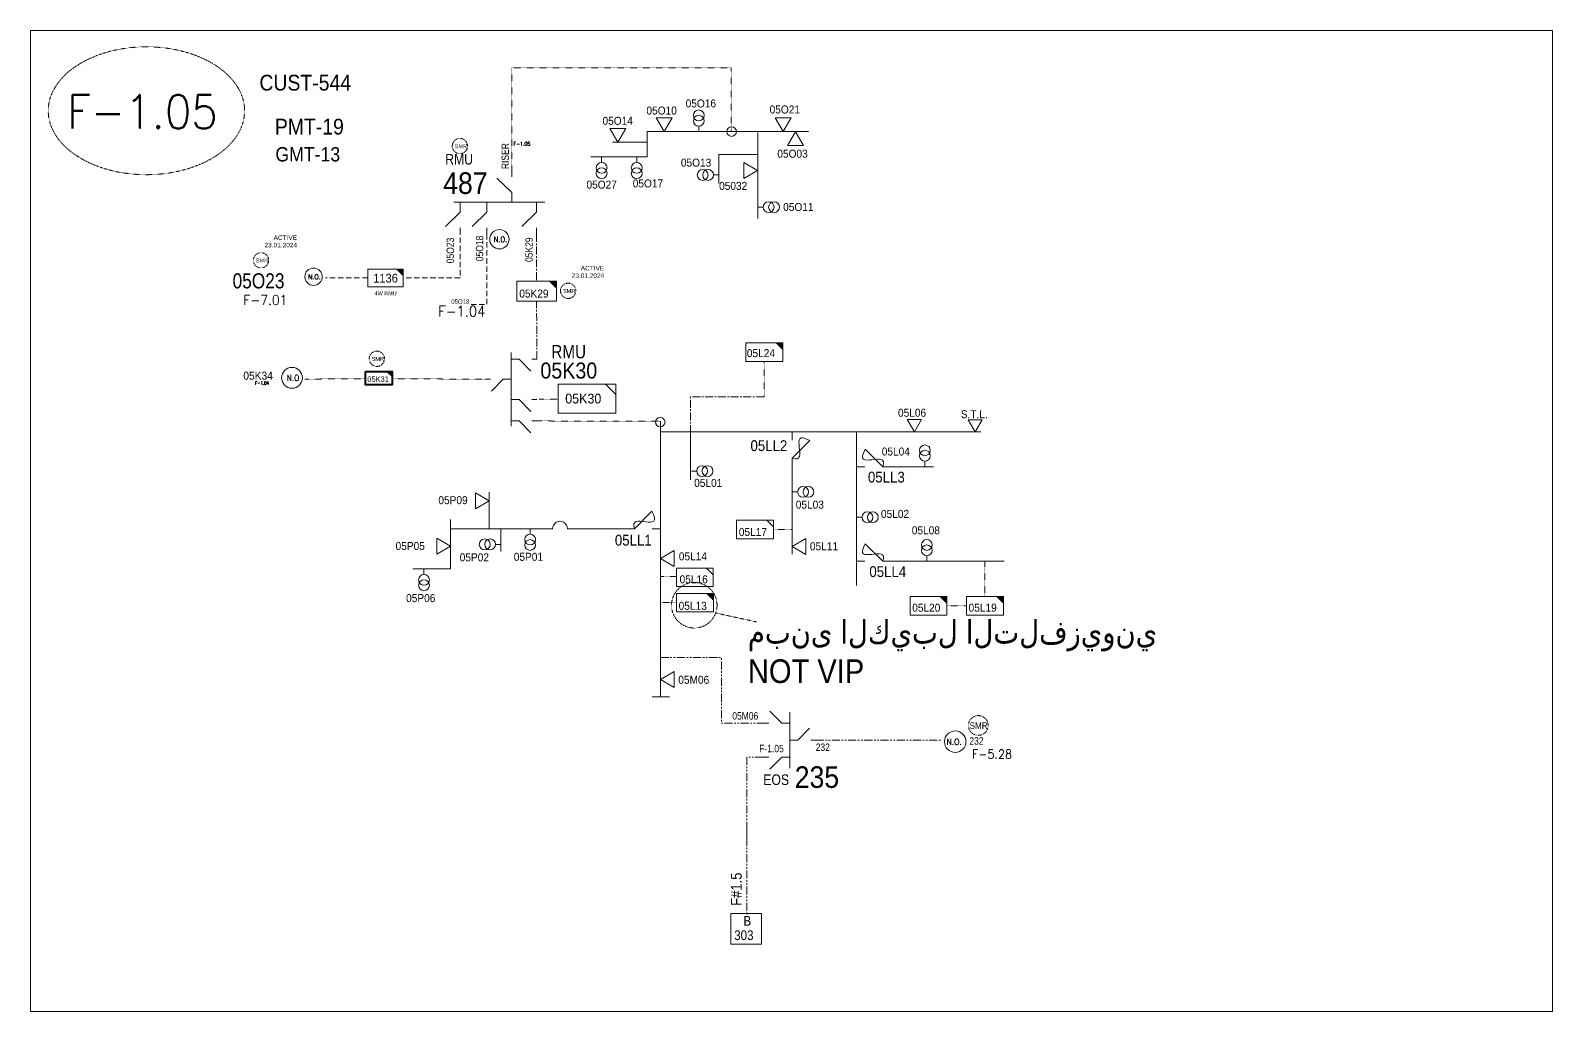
# Model space of a CAD drawing. Header units: metres. Extents: x 65984 to 144644, y -19036 to 23726.
# Drawn here: x 115232 to 116169, y 12758 to 13362 of the extents above; entities that cross this region are included whole.
import ezdxf
from ezdxf.enums import TextEntityAlignment as Align

# ---------------------------------------------------------------- set-up
doc = ezdxf.new("R2010")
doc.units = ezdxf.units.M
doc.header["$MEASUREMENT"] = 0
for name, pattern in [('( Center )', [2, 1.25, -0.25, 0.25, -0.25]), ('( Hidden )', [0.375, 0.25, -0.125]), ('( Phantom )', [2.5, 1.25, -0.25, 0.25, -0.25, 0.25, -0.25]), ('DGN Style 3', [0.013877, 0, -0.013877])]:
    doc.linetypes.add(name, pattern=pattern)
doc.layers.get('0').update_dxf_attribs({"color": 95, "lineweight": 40})
for name, color, linetype, lineweight in [('d_eos', 111, 'Continuous', 40), ('d_eos no', 121, 'Continuous', 40), ('d_fco', 5, 'Continuous', 40), ('d_fco text', 95, 'Continuous', 40), ('d_oh branch', 94, 'Continuous', 40), ('d_switch', 95, 'Continuous', 40), ('d_tf', 1, 'Continuous', 40), ('d_tf no', 6, 'Continuous', 40), ('d_tf_200', 1, 'Continuous', 40), ('d_ug cable', 95, 'Continuous', 40), ('d_ug main line', 95, 'Continuous', 40), ('d_unit sub', 7, 'Continuous', 40), ('FDR  1  05', 172, 'Continuous', 40), ('fedr no', 95, 'Continuous', 40), ('GRID STATION 01', 7, 'Continuous', 40), ('Level 37', 7, 'Continuous', 0), ('O H MAIN FEEDER', 4, 'Continuous', 100), ('SW N O', 114, 'Continuous', 30)]:
    doc.layers.add(name, color=color, linetype=linetype, lineweight=lineweight)
doc.styles.add('NASKHF', font='naskhf.shx', dxfattribs={"height": 8})
doc.styles.get("Standard").update_dxf_attribs({"font": 'txt.shx'})
doc.styles.add('Style-Arial', font='arial.ttf')
doc.styles.add('Style-ENGINEERING', font='ENGINEERING.shx')
doc.styles.add('Style-msdefault', font='msdefault.shx')
doc.styles.add('Style-STANDARD', font='STANDARD.shx')

# ---------------------------------------------------------------- blocks, each defined once
blk = doc.blocks.new('TF_8')
at = {"color": 0, "linetype": 'ByBlock', "lineweight": -2}
blk.add_line((6.3, 4.95), (9.9, 1.35), dxfattribs=at)
blk.add_3dface([(-10.1, 4.95), (9.9, 4.95), (9.9, -5.05), (-10.1, -5.05)], dxfattribs=at)
blk = doc.blocks.new('exist.us-1000kva')
at = {"color": 0, "linetype": 'ByBlock', "lineweight": -2, "flags": 128}
blk.add_lwpolyline([(40, 12.9), (32.8, 20), (40, 20)], close=True, dxfattribs=at)
at = {"color": 0, "linetype": 'ByBlock', "lineweight": -2, "extrusion": (0, 0, -1)}
blk.add_solid([(-40, 12.9), (-32.8, 20), (-40, 20)], dxfattribs=at)
at = {"color": 0, "linetype": 'ByBlock', "lineweight": -2, "xscale": 2, "yscale": 2}
blk.add_blockref('TF_8', (20.2, 10.1), dxfattribs=at)
blk = doc.blocks.new('*U1012')
at = {"layer": 'd_fco', "color": 7, "linetype": 'Continuous', "lineweight": 13}
blk.add_line((-4.6, 4.2), (-10.1, 4.2), dxfattribs=at)
at = {"layer": 'd_fco', "color": 7, "linetype": 'Continuous', "lineweight": 13, "flags": 128}
blk.add_lwpolyline([(13, 4.2), (7.1, 4.2), (-4.4, -7.3)], dxfattribs=at)
at = {"layer": 'd_fco', "color": 7, "linetype": 'Continuous', "lineweight": 13}
blk.add_open_spline([(-4.4, -7.3), (-13, 7.7), (11.6, -7.7), (7.1, 4.2)], degree=3, dxfattribs=at)
blk = doc.blocks.new('TFU_106')
at = {"layer": 'd_tf_200', "color": 111, "linetype": 'Continuous', "lineweight": 13}
blk.add_line((0, 10), (0, 0), dxfattribs=at)
at = {"layer": 'd_tf_200', "color": 111, "linetype": 'Continuous', "lineweight": 13, "extrusion": (0, 0, -1)}
for centre in [(0, 30), (0, 20)]:
    blk.add_circle(centre, 10, dxfattribs=at)
blk = doc.blocks.new('*U1102')
at = {"layer": 'd_fco', "color": 111, "linetype": 'Continuous', "lineweight": 13}
blk.add_line((-4.6, 4.2), (-10.1, 4.2), dxfattribs=at)
at = {"layer": 'd_fco', "color": 111, "linetype": 'Continuous', "lineweight": 13, "extrusion": (0, 0, -1), "flags": 128}
blk.add_lwpolyline([(-13, 4.2), (-7.1, 4.2), (4.4, -7.3)], dxfattribs=at)
at = {"layer": 'd_fco', "color": 111, "linetype": 'Continuous', "lineweight": 13}
blk.add_open_spline([(-4.4, -7.3), (-13, 7.7), (11.6, -7.7), (7.1, 4.2)], degree=3, dxfattribs=at)
blk = doc.blocks.new('*U1453')
at = {"layer": 'SW N O', "color": 3, "lineweight": 13, "ltscale": 0.426762, "extrusion": (0, 0, -1)}
blk.add_circle((0, 0), 16.8, dxfattribs=at)
at = {"layer": 'SW N O', "color": 3, "lineweight": 13, "extrusion": (0, 0, -1), "style": 'Style-STANDARD'}
blk.add_text('N.O.', height=9.6, rotation=360, dxfattribs=at).set_placement((-1.7, -0.2), align=Align.MIDDLE_CENTER)
blk = doc.blocks.new('TRA1_859')
at = {"layer": 'd_tf', "color": 111, "linetype": 'Continuous', "lineweight": 13, "ltscale": 0.000381836, "flags": 128}
blk.add_lwpolyline([(10, -17), (0, 0), (-10, -17)], close=True, dxfattribs=at)
blk = doc.blocks.new('TRA1_858')
at = {"layer": 'd_tf', "color": 111, "linetype": 'Continuous', "lineweight": 13, "ltscale": 0.000381836, "xscale": 1.000046566207833, "yscale": 1.000046566207833, "zscale": 1.000046566207833, "rotation": 180}
blk.add_blockref('TRA1_859', (0, 0), dxfattribs=at)
blk = doc.blocks.new('TRA1_861')
at = {"layer": 'd_tf', "color": 111, "linetype": 'Continuous', "lineweight": 13, "ltscale": 0.000377166, "flags": 128}
blk.add_lwpolyline([(10, -17), (0, 0), (-10, -17)], close=True, dxfattribs=at)
blk = doc.blocks.new('TRA1_860')
at = {"layer": 'd_tf', "color": 111, "linetype": 'Continuous', "lineweight": 13, "ltscale": 0.000377166, "xscale": 1.000046566207833, "yscale": 1.000046566207833, "zscale": 1.000046566207833, "rotation": 180}
blk.add_blockref('TRA1_861', (0, 0), dxfattribs=at)
blk = doc.blocks.new('TRA1_863')
at = {"layer": 'd_tf', "color": 111, "linetype": 'Continuous', "lineweight": 13, "ltscale": 0.000352979, "flags": 128}
blk.add_lwpolyline([(10.1, -17), (0.1, 0), (-9.9, -17)], close=True, dxfattribs=at)
blk = doc.blocks.new('TRA1_862')
at = {"layer": 'd_tf', "color": 111, "linetype": 'Continuous', "lineweight": 13, "ltscale": 0.000352979, "xscale": 1.000046566207833, "yscale": 1.000046566207833, "zscale": 1.000046566207833, "rotation": 180}
blk.add_blockref('TRA1_863', (0, 0), dxfattribs=at)
blk = doc.blocks.new('TRA1_865')
at = {"layer": 'd_tf', "color": 111, "linetype": 'Continuous', "lineweight": 13, "ltscale": 0.000345573, "flags": 128}
blk.add_lwpolyline([(10.1, -17), (0.1, 0), (-9.9, -17)], close=True, dxfattribs=at)
blk = doc.blocks.new('TRA1_864')
at = {"layer": 'd_tf', "color": 111, "linetype": 'Continuous', "lineweight": 13, "ltscale": 0.000345573, "xscale": 1.000046566207833, "yscale": 1.000046566207833, "zscale": 1.000046566207833, "rotation": 180}
blk.add_blockref('TRA1_865', (0, 0), dxfattribs=at)
blk = doc.blocks.new('*U893')
at = {"layer": 'SW N O', "color": 3, "lineweight": 13}
blk.add_circle((0, 0), 16.8, dxfattribs=at)
at = {"layer": 'SW N O', "color": 3, "lineweight": 13, "style": 'Style-STANDARD'}
blk.add_text('N.O.', height=9.6, dxfattribs=at).set_placement((1.7, -0.2), align=Align.MIDDLE_CENTER)
blk = doc.blocks.new('*U1430')
at = {"layer": 'SW N O', "color": 3, "lineweight": 13}
blk.add_circle((0, 0), 16.8, dxfattribs=at)
at = {"layer": 'SW N O', "color": 3, "lineweight": 13, "style": 'Style-STANDARD'}
blk.add_text('N.O', height=9.6, dxfattribs=at).set_placement((1.7, -0.2), align=Align.MIDDLE_CENTER)

msp = doc.modelspace()

# ---------------------------------------------------------------- linework, layer by layer
at = {"layer": 'd_eos', "color": 2, "linetype": 'Continuous', "lineweight": 13, "ltscale": 0.832639}
for p, q in [((115528.62, 13272.1), (115528.62, 13275.79)), ((115528.62, 13262.4), (115519.48, 13271.26)), ((115528.62, 13256.33), (115528.62, 13262.4)), ((115496.94, 13250.27), (115487.8, 13241.4)), ((115492.94, 13256.33), (115548.93, 13256.33)), ((115496.94, 13256.33), (115496.94, 13250.27)), ((115513.31, 13250.27), (115504.17, 13241.4)), ((115513.31, 13256.33), (115513.31, 13250.27)), ((115543.93, 13250.27), (115534.79, 13241.4)), ((115543.93, 13256.33), (115543.93, 13250.27)), ((115496.94, 13240.56), (115496.94, 13236.87)), ((115513.31, 13240.56), (115513.31, 13236.87)), ((115543.93, 13240.56), (115543.93, 13236.87))]:
    msp.add_line(p, q, dxfattribs=at)
at = {"layer": 'd_eos', "color": 7, "linetype": 'Continuous', "lineweight": 13, "ltscale": 0.674438}
for p, q in [((115528.28, 13118.54), (115528.28, 13163.89)), ((115528.27, 13159.84), (115533.19, 13159.84)), ((115533.19, 13159.84), (115540.37, 13152.44)), ((115541.05, 13159.84), (115544.04, 13159.84)), ((115515.5, 13147.44), (115512.51, 13147.44)), ((115523.36, 13147.44), (115516.18, 13140.04)), ((115528.28, 13147.44), (115523.36, 13147.44)), ((115528.28, 13135.04), (115533.19, 13135.04)), ((115533.19, 13135.04), (115540.37, 13127.64)), ((115541.05, 13135.04), (115544.04, 13135.04)), ((115528.27, 13121.78), (115533.19, 13121.78)), ((115533.19, 13121.78), (115540.37, 13114.38)), ((115541.05, 13121.78), (115544.04, 13121.78))]:
    msp.add_line(p, q, dxfattribs=at)
at = {"layer": 'd_eos', "color": 7, "linetype": 'Continuous', "lineweight": 13, "ltscale": 0.731598}
for p, q in [((115694.8, 12935.71), (115687.55, 12943.18)), ((115699.76, 12908.05), (115699.76, 12942.54)), ((115686.86, 12935.71), (115683.85, 12935.71)), ((115699.76, 12935.71), (115694.8, 12935.71)), ((115704.72, 12925.3), (115711.98, 12932.77)), ((115699.76, 12925.3), (115704.72, 12925.3)), ((115712.67, 12925.3), (115715.68, 12925.3)), ((115686.86, 12914.89), (115683.85, 12914.89)), ((115694.8, 12914.88), (115687.55, 12907.41)), ((115699.76, 12914.89), (115694.8, 12914.89))]:
    msp.add_line(p, q, dxfattribs=at)
at = {"layer": 'd_oh branch', "color": 111, "linetype": 'Continuous', "lineweight": 13}
for p, q in [((115711.18, 13299.85), (115612, 13299.85)), ((115612, 13284.23), (115612, 13299.85)), ((115680.08, 13246.45), (115680.08, 13299.28)), ((115612, 13293.43), (115590.69, 13293.43)), ((115680.08, 13285.7), (115656.12, 13285.7)), ((115656.12, 13267.83), (115656.12, 13285.7)), ((115612, 13284.23), (115577.34, 13284.23)), ((115817.31, 13115.11), (115620.23, 13115.11)), ((115638.62, 13115.11), (115638.62, 13085.61)), ((115740.88, 13115.11), (115740.88, 13020.62)), ((115701.27, 13094.88), (115701.27, 13039.73)), ((115788.31, 13093.64), (115761.13, 13093.64)), ((115514.7, 13055.43), (115514.7, 13077.93)), ((115490.86, 13061.19), (115490.86, 13030.7)), ((115553.73, 13055.43), (115490.86, 13055.43)), ((115521.97, 13055.43), (115521.97, 13041.37)), ((115599.95, 13055.45), (115562.86, 13055.45)), ((115831.64, 13035.4), (115761.26, 13035.4)), ((115490.86, 13030.7), (115467.79, 13030.7))]:
    msp.add_line(p, q, dxfattribs=at)
msp.add_arc((115558.3, 13055.45), 4.57, 0.06742, 180.23449, dxfattribs=at)
at = {"layer": 'd_ug cable', "color": 241, "linetype": '( Hidden )', "lineweight": 13, "ltscale": 13.31}
msp.add_line((115439.99, 13209.81), (115413.97, 13209.81), dxfattribs=at)
at = {"layer": 'd_ug cable', "color": 111, "linetype": 'DGN Style 3', "lineweight": 13}
for p, q in [((115683.91, 13136.65), (115683.91, 13158.34)), ((115438.23, 13147.72), (115401.28, 13147.56)), ((115512.51, 13147.44), (115454.78, 13147.79)), ((115557.27, 13135.12), (115545.48, 13135.15)), ((115620.24, 13121.57), (115544.04, 13121.78)), ((115689.7, 13055.07), (115701.27, 13055.07)), ((115819.84, 13013.71), (115819.84, 13035.4)), ((115629.93, 13026.01), (115620.23, 13026.01)), ((115630.02, 13010.14), (115620.23, 13010.14)), ((115808.48, 13008.03), (115796.5, 13008.03))]:
    msp.add_line(p, q, dxfattribs=at)
at = {"layer": 'd_ug cable', "color": 2, "linetype": 'DGN Style 3', "lineweight": 13}
msp.add_line((115654.08, 13003.62), (115679.19, 12998.13), dxfattribs=at)
at = {"layer": 'd_ug cable', "color": 111, "linetype": 'DGN Style 3', "lineweight": 13, "flags": 128}
msp.add_lwpolyline([(115528.62, 13275.79), (115528.62, 13339), (115663.65, 13339), (115663.65, 13299.85)], dxfattribs=at)
at = {"layer": 'd_ug cable', "color": 241, "linetype": '( Hidden )', "lineweight": 13, "ltscale": 13.31, "flags": 128}
msp.add_lwpolyline([(115496.92, 13239.65), (115496.92, 13209.81), (115461.74, 13209.81)], dxfattribs=at)
at = {"layer": 'd_ug cable', "color": 234, "linetype": '( Hidden )', "lineweight": 13, "ltscale": 13.31, "flags": 128}
msp.add_lwpolyline([(115513.31, 13236.87), (115513.31, 13193.39), (115502.44, 13193.39)], dxfattribs=at)
at = {"layer": 'd_ug cable', "color": 2, "linetype": 'DGN Style 3', "lineweight": 13}
for centre, radius in [((115496.72, 13290.94), 4.7), ((115374.27, 13220.62), 4.7), ((115563.34, 13201.86), 4.7), ((115445.59, 13160.07), 4.7), ((115640.98, 13008.35), 14.01), ((115815.77, 12934.39), 6.07)]:
    msp.add_circle(centre, radius, dxfattribs=at)
at = {"layer": 'd_ug main line', "color": 111, "linetype": '( Phantom )', "lineweight": 13, "ltscale": 3.993}
msp.add_line((115673.3, 12865.2), (115673.3, 12817.86), dxfattribs=at)
at = {"layer": 'd_ug main line', "color": 111, "linetype": '( Center )', "lineweight": 13, "ltscale": 3.91314, "flags": 128}
for points in [[(115543.93, 13236.87), (115543.93, 13207.83)], [(115544.04, 13159.84), (115543.93, 13195.58)], [(115683.87, 13136.53), (115638.62, 13136.53), (115638.62, 13115.12)]]:
    msp.add_lwpolyline(points, dxfattribs=at)
at = {"layer": 'd_ug main line', "color": 111, "linetype": '( Phantom )', "lineweight": 13, "ltscale": 3.993, "flags": 128}
for points in [[(115620.23, 12976.27), (115657.65, 12976.29), (115657.65, 12935.71), (115683.85, 12935.71)], [(115715.68, 12925.3), (115793.04, 12925.3)], [(115673.3, 12870.18), (115673.3, 12914.88), (115684.15, 12914.88)], [(115673.3, 12870.18), (115673.3, 12870.18), (115673.3, 12864.87)]]:
    msp.add_lwpolyline(points, dxfattribs=at)
at = {"layer": 'fedr no', "color": 82, "linetype": 'DGN Style 3', "lineweight": 13, "true_color": 0x1dc70e}
msp.add_ellipse((115303.76, 13312.68), major_axis=(60.42, 0), ratio=0.651175, dxfattribs=at)
at = {"layer": 'GRID STATION 01', "color": 111, "lineweight": 13, "ltscale": 0.379284, "flags": 128}
msp.add_lwpolyline([(115682.27, 12799.86), (115663.38, 12799.86), (115663.38, 12818.75), (115682.27, 12818.75)], close=True, dxfattribs=at)
at = {"layer": 'O H MAIN FEEDER', "color": 111, "lineweight": 13, "ltscale": 0.649935}
for p, q in [((115620.24, 13121.57), (115620.23, 12998.02)), ((115620.23, 13005.68), (115620.23, 12951.91)), ((115615.04, 12951.91), (115625.65, 12951.91))]:
    msp.add_line(p, q, dxfattribs=at)
at = {"layer": 'O H MAIN FEEDER', "color": 140, "linetype": 'Continuous', "lineweight": 13, "flags": 128}
msp.add_lwpolyline([(115232.38, 13362.1), (116169.24, 13362.1), (116169.24, 12758.33), (115232.38, 12758.33)], close=True, dxfattribs=at)
at = {"layer": 'O H MAIN FEEDER', "color": 111, "lineweight": 13, "ltscale": 0.649935}
for centre in [(115663.96, 13299.85), (115620.02, 13121.09)]:
    msp.add_circle(centre, 2.93, dxfattribs=at)

# ---------------------------------------------------------------- block references
at = {"layer": 'd_fco', "color": 7, "linetype": 'Continuous', "lineweight": 13, "extrusion": (0, 0, -1), "xscale": 0.9317000000000002, "yscale": 0.9317000000000002, "zscale": 0.9317000000000002, "rotation": 270.0000000006001}
msp.add_blockref('*U1012', (-115705.21, 13105.59), dxfattribs=at)
at = {"layer": 'd_fco', "color": 111, "linetype": 'Continuous', "lineweight": 13, "extrusion": (0, 0, -1), "xscale": 0.9317000000000002, "yscale": 0.9317000000000002, "zscale": 0.9317000000000002, "rotation": 180.0000000006001}
for p in [(-115750.33, 13097.56), (-115750.33, 13039.32)]:
    msp.add_blockref('*U1102', p, dxfattribs=at)
at = {"layer": 'd_fco', "color": 7, "linetype": 'Continuous', "lineweight": 13, "xscale": 0.9317000000000002, "yscale": 0.9317000000000002, "zscale": 0.9317000000000002, "rotation": 180.0000000006001}
msp.add_blockref('*U1012', (115610.79, 13059.38), dxfattribs=at)
at = {"layer": 'd_tf', "color": 111, "linetype": 'Continuous', "lineweight": 13, "ltscale": 0.000377166, "xscale": 0.4924700000000001, "yscale": 0.4924700000000001, "zscale": 0.4924700000000001}
for p in [(115622.44, 13299.95), (115695.77, 13299.95)]:
    msp.add_blockref('TRA1_860', p, dxfattribs=at)
for p, rotation in [((115593.82, 13293.36), 359.9999999999999), ((115679.9, 13275.96), 89.99999999999997), ((115620.23, 13037.19), 269.9999999999999), ((115701.28, 13044.52), 269.9999999999999)]:
    msp.add_blockref('TRA1_860', p, dxfattribs=dict(at, rotation=rotation))
at = {"layer": 'd_tf', "color": 111, "linetype": 'Continuous', "lineweight": 13, "ltscale": 0.000377166, "extrusion": (0, 0, -1), "xscale": 0.4924700000000001, "yscale": 0.4924700000000001, "zscale": 0.4924700000000001}
for p, rotation in [((-115703.22, 13299.76), 180), ((-115514.69, 13072.64), 269.9999999999999), ((-115490.85, 13044.68), 270)]:
    msp.add_blockref('TRA1_860', p, dxfattribs=dict(at, rotation=rotation))
at = {"layer": 'd_tf', "color": 111, "linetype": 'Continuous', "lineweight": 13, "ltscale": 0.000352979, "xscale": 0.4450986560156375, "yscale": 0.4450986560156375, "zscale": 0.4450986560156375, "rotation": 359.9999999999999}
msp.add_blockref('TRA1_862', (115776.48, 13115.12), dxfattribs=at)
at = {"layer": 'd_tf', "color": 111, "linetype": 'Continuous', "lineweight": 13, "ltscale": 0.000345573, "xscale": 0.43059367098212, "yscale": 0.43059367098212, "zscale": 0.43059367098212, "rotation": 359.9999999999999}
msp.add_blockref('TRA1_864', (115813.87, 13115.12), dxfattribs=at)
at = {"layer": 'd_tf', "color": 111, "linetype": 'Continuous', "lineweight": 13, "ltscale": 0.000381836, "xscale": 0.4924700000000001, "yscale": 0.4924700000000001, "zscale": 0.4924700000000001, "rotation": 269.9999999999999}
msp.add_blockref('TRA1_858', (115620.25, 12962.64), dxfattribs=at)
at = {"layer": 'd_tf_200', "color": 111, "linetype": 'Continuous', "lineweight": 13, "extrusion": (0, 0, -1), "xscale": 0.3327500000000001, "yscale": 0.3327500000000001, "zscale": 0.3327500000000001}
for p, rotation in [((-115643.72, 13299.85), 359.9999999999998), ((-115583.93, 13284.2), 180.0000000000642), ((-115605.55, 13284.2), 179.9999999999997), ((-115539.95, 13055.43), 179.9999999999997), ((-115521.97, 13045.84), 269.9999999999999), ((-115474.61, 13030.62), 179.9999999999997)]:
    msp.add_blockref('TFU_106', p, dxfattribs=dict(at, rotation=rotation))
at = {"layer": 'd_tf_200', "color": 111, "linetype": 'Continuous', "lineweight": 13, "xscale": 0.3327500000000001, "yscale": 0.3327500000000001, "zscale": 0.3327500000000001}
for p, rotation in [((115656.12, 13273.16), 89.99999999999973), ((115680.08, 13253.36), 269.9999999999997), ((115782.91, 13093.73), 359.9999999999999), ((115639.16, 13090.94), 269.9999999999999), ((115701.27, 13078.14), 269.9999999999999), ((115740.88, 13062.52), 269.9999999999999), ((115784.1, 13035.51), 359.9999999999999)]:
    msp.add_blockref('TFU_106', p, dxfattribs=dict(at, rotation=rotation))
at = {"layer": 'd_unit sub', "color": 111, "linetype": 'Continuous', "lineweight": 13, "rotation": 359.9999999999999}
for name, p, xscale, yscale, zscale in [('exist.us-1000kva', (115439.99, 13204.37), 0.5436278578744327, 0.5436278578744327, 0.5112185192279068), ('TF_8', (115575.19, 13135.58), 1.776364389208689, 1.776364389208689, 0.5680205769198965), ('TF_8', (115678.46, 13055.01), 1.136041153839793, 1.136041153839793, 0.5680205769198965), ('TF_8', (115641.4, 13025.63), 1.136041153839793, 1.136041153839793, 0.5680205769198965)]:
    msp.add_blockref(name, p, dxfattribs=dict(at, xscale=xscale, yscale=yscale, zscale=zscale))
at = {"layer": 'd_unit sub', "color": 2, "linetype": 'Continuous', "lineweight": 13, "xscale": 0.6128843236423052, "yscale": 0.6128843236423052, "zscale": 0.5680205769198965, "rotation": 359.9999999999999}
msp.add_blockref('exist.us-1000kva', (115531.67, 13195.58), dxfattribs=at)
at = {"layer": 'd_unit sub', "color": 2, "linetype": 'Continuous', "lineweight": 40, "xscale": 0.4084356558034805, "yscale": 0.4084356558034805, "zscale": 0.3840860399909141, "rotation": 359.9999999999999}
msp.add_blockref('exist.us-1000kva', (115438.64, 13144.11), dxfattribs=at)
at = {"layer": 'FDR  1  05', "color": 111, "linetype": 'Continuous', "lineweight": 13, "xscale": 0.5680205769198965, "yscale": 0.5680205769198965, "zscale": 0.5680205769198965, "rotation": 359.9999999999999}
for p in [(115672.71, 13158.41), (115630.02, 13004.27), (115773.78, 13002.35), (115808.48, 13002.35)]:
    msp.add_blockref('exist.us-1000kva', p, dxfattribs=at)
at = {"layer": 'SW N O', "color": 3, "lineweight": 13}
for name, p, xscale, yscale, zscale in [('*U893', (115521.04, 13233.58), 0.3534637103772187, 0.3534637103772187, 0.3534637103772187), ('*U893', (115406.61, 13210.53), 0.3181173393394968, 0.3181173393394968, 0.3181173393394968), ('*U1430', (115393.37, 13148.32), 0.3802323358536944, 0.3802323358536944, 0.3802323358536944)]:
    msp.add_blockref(name, p, dxfattribs=dict(at, xscale=xscale, yscale=yscale, zscale=zscale))
at = {"layer": 'SW N O', "color": 3, "lineweight": 13, "extrusion": (0, 0, -1), "xscale": 0.3927374559746875, "yscale": 0.3927374559746875, "zscale": 0.3927374559746875, "rotation": 359.9934821459964}
msp.add_blockref('*U1453', (-115801.57, 12924.4), dxfattribs=at)

# ---------------------------------------------------------------- texts
at = {"color": 4, "char_height": 2.7359, "attachment_point": 9}
for insert in [(115396.5, 13228.61), (115585.57, 13209.85)]:
    msp.add_mtext('\\FENGINEERING;\\H1x;\\W1.09375;ACTIVE\\P23.01.2024', dxfattribs=dict(at, insert=insert))
at = {"layer": 'd_eos no', "color": 7, "linetype": 'Continuous', "lineweight": 13, "style": 'Style-Arial', "width": 0.88}
for s, height, p in [('CUST-544', 9.715, (115373.32, 13334.82)), ('GMT-13', 8.843, (115383.16, 13290.31)), ('235', 13.31, (115702.82, 12909.28))]:
    msp.add_text(s, height=height, dxfattribs=at).set_placement(p, align=Align.TOP_LEFT)
at = {"layer": 'd_eos no', "color": 2, "linetype": 'Continuous', "lineweight": 13, "style": 'Style-Arial', "width": 0.88}
msp.add_text('487', height=13.31, dxfattribs=at).set_placement((115486.44, 13274.79), align=Align.TOP_LEFT)
at = {"layer": 'd_eos no', "color": 7, "linetype": 'Continuous', "lineweight": 13, "ltscale": 0.805723, "style": 'Style-Arial', "width": 0.88}
msp.add_text('05K30', height=9.841, dxfattribs=at).set_placement((115546.25, 13157.72), align=Align.TOP_LEFT)
at = {"layer": 'd_eos no', "color": 7, "linetype": 'Continuous', "lineweight": 13, "insert": (115382.84, 13307.77), "char_height": 9.7153, "width": 41.9456, "attachment_point": 1, "style": 'NASKHF'}
msp.add_mtext('\\fArial|b0|i0|c178178|p39;\\H1x;\\W0.88;PMT-19', dxfattribs=at)
at = {"layer": 'd_eos no', "color": 2, "linetype": 'Continuous', "lineweight": 13, "ltscale": 0.965736, "insert": (115674, 12999.34), "char_height": 14.5501, "attachment_point": 1, "style": 'NASKHF'}
msp.add_mtext('\\fArial|b0|i0|c178178|p39;\\H1x;\\W0.88;مبنى الكيبل التلفزيوني\\PNOT VIP', dxfattribs=at)
at = {"layer": 'd_fco text', "color": 7, "linetype": 'Continuous', "lineweight": 13, "style": 'Style-msdefault', "width": 0.916667}
msp.add_text('05LL2', height=6.652, dxfattribs=at).set_placement((115698.23, 13103.26), align=Align.RIGHT)
at = {"layer": 'd_fco text', "color": 111, "linetype": 'Continuous', "lineweight": 13, "style": 'Style-msdefault', "width": 0.916667}
for s, p in [('05LL3', (115770.52, 13083.9)), ('05LL4', (115771.39, 13025.73))]:
    msp.add_text(s, height=6.652, dxfattribs=at).set_placement(p, align=Align.RIGHT)
at = {"layer": 'd_fco text', "color": 7, "linetype": 'Continuous', "lineweight": 13, "style": 'Style-msdefault', "width": 0.916667}
msp.add_text('05LL1', height=6.652, dxfattribs=at).set_placement((115592.08, 13051.73), align=Align.TOP_LEFT)
at = {"layer": 'd_switch', "color": 111, "linetype": 'Continuous', "lineweight": 13, "style": 'Style-ENGINEERING', "width": 0.857143}
msp.add_text('RISER', height=4.565, rotation=90.00037, dxfattribs=at).set_placement((115522.34, 13292.75), align=Align.TOP_RIGHT)
at = {"layer": 'd_switch', "color": 7, "linetype": 'Continuous', "lineweight": 13, "style": 'Style-ENGINEERING', "width": 0.857143}
for s, p in [('05O23', (115488.5, 13218.83)), ('05O18', (115506.54, 13220.12))]:
    msp.add_text(s, height=4.565, rotation=90, dxfattribs=at).set_placement(p, align=Align.TOP_LEFT)
at = {"layer": 'd_switch', "color": 111, "linetype": 'Continuous', "lineweight": 13, "style": 'Style-ENGINEERING', "width": 0.857143}
msp.add_text('05K29', height=4.565, rotation=90, dxfattribs=at).set_placement((115536.97, 13219.62), align=Align.TOP_LEFT)
at = {"layer": 'd_switch', "color": 7, "linetype": 'Continuous', "lineweight": 13, "style": 'Style-ENGINEERING', "width": 0.857143}
for s, p in [('05M06', (115664.37, 12942.58)), ('232', (115715.7, 12923.27))]:
    msp.add_text(s, height=4.565, dxfattribs=at).set_placement(p, align=Align.TOP_LEFT)
msp.add_text('F-1.05', height=4.565, rotation=359.99248, dxfattribs=at).set_placement((115696.04, 12922.47), align=Align.TOP_RIGHT)
at = {"layer": 'd_switch', "color": 2, "linetype": 'Continuous', "lineweight": 13, "style": 'Style-ENGINEERING', "width": 0.857143}
msp.add_text('232', height=4.565, rotation=0.00652, dxfattribs=at).set_placement((115810.28, 12927.15), align=Align.TOP_LEFT)
at = {"layer": 'd_switch', "color": 131, "linetype": 'Continuous', "lineweight": 13, "ltscale": 1.689068, "insert": (115356.8, 13212.65), "char_height": 9.2841, "width": 80.4612, "attachment_point": 1, "style": 'NASKHF'}
msp.add_mtext('\\FENGINEERING;\\H1x;\\W0.857143;05O23', dxfattribs=at)
at = {"layer": 'd_tf no', "color": 111, "linetype": 'Continuous', "lineweight": 13, "style": 'Style-msdefault', "width": 0.945946}
for s, height, p in [('05O10', 4.925, (115611.53, 13315.27)), ('05O16', 4.925, (115635.66, 13319.65)), ('05O21', 4.925, (115687.34, 13315.92)), ('05O14', 4.925, (115584.48, 13308.96)), ('05O13', 4.925, (115632.72, 13283.23)), ('05032', 4.925, (115656.24, 13268.91)), ('05O11', 4.925, (115695.68, 13255.92)), ('1136', 5.391, (115443.36, 13212.35)), ('05L24', 4.925, (115673.33, 13165.98)), ('05L06', 4.925, (115766.36, 13129.3)), ('S.T.L.', 4.925, (115804.99, 13128.4)), ('05L04', 4.925, (115756.36, 13105.44)), ('05L01', 4.925, (115640.9, 13086.13)), ('05P09', 4.925, (115483.47, 13075.49)), ('05L03', 4.925, (115703.43, 13072.75)), ('05L02', 4.925, (115755.87, 13067.04)), ('05L17', 4.925, (115668.38, 13055.92)), ('05L08', 4.925, (115774.84, 13056.95)), ('05P05', 4.925, (115457.12, 13047.3)), ('05L11', 4.925, (115712.14, 13047.1)), ('05P02', 4.925, (115496.59, 13040.3)), ('05P01', 4.925, (115529.87, 13040.64)), ('05L14', 4.925, (115631.46, 13040.93)), ('05L16', 4.925, (115631.93, 13026.78)), ('05P06', 4.925, (115463.59, 13015.23)), ('05L13', 4.925, (115631.35, 13010.48)), ('05L20', 4.925, (115775.11, 13009.33)), ('05L19', 4.925, (115809.81, 13009.33)), ('05M06', 4.925, (115631.12, 12964.95))]:
    msp.add_text(s, height=height, dxfattribs=at).set_placement(p, align=Align.TOP_LEFT)
for s, p in [('05O03', (115692.09, 13283.79)), ('05O27', (115574.62, 13264.76)), ('05O17', (115603.08, 13265.5))]:
    msp.add_text(s, height=4.925, dxfattribs=at).set_placement(p)
at = {"layer": 'd_tf no', "color": 7, "linetype": 'Continuous', "lineweight": 13, "style": 'Style-msdefault', "width": 0.945946}
for s, height, p in [('4W RMU', 2.439, (115444.19, 13201.53)), ('05O18', 2.71, (115491.4, 13196.6)), ('05K34', 4.98, (115363.39, 13152.13))]:
    msp.add_text(s, height=height, dxfattribs=at).set_placement(p, align=Align.TOP_LEFT)
at = {"layer": 'd_tf no', "color": 121, "linetype": 'Continuous', "lineweight": 13, "style": 'Style-msdefault', "width": 0.945946}
for s, height, p in [('05K29', 4.925, (115533.26, 13202.64)), ('05K30', 6.069, (115561.56, 13138.6))]:
    msp.add_text(s, height=height, dxfattribs=at).set_placement(p, align=Align.TOP_LEFT)
at = {"layer": 'd_tf no', "color": 2, "linetype": 'Continuous', "lineweight": 40, "style": 'Style-msdefault', "width": 0.945946}
msp.add_text('05K31', height=3.33, dxfattribs=at).set_placement((115439.71, 13149.16), align=Align.TOP_LEFT)
at = {"layer": 'd_tf no', "color": 1, "lineweight": 13, "attachment_point": 1, "style": 'NASKHF'}
for insert, char_height in [((115493.52, 13292.06), 2.435), ((115371.07, 13221.75), 2.435), ((115560.14, 13202.98), 2.435), ((115442.38, 13161.19), 2.435), ((115810.39, 12936.31), 4.0652)]:
    msp.add_mtext('\\Fmsdefault;\\H1x;\\W0.925;SMR\\P', dxfattribs=dict(at, insert=insert, char_height=char_height))
at = {"layer": 'fedr no', "color": 2, "linetype": 'Continuous', "lineweight": 13, "style": 'Style-STANDARD', "width": 0.909091}
msp.add_text('F-1.04', height=1.943, dxfattribs=at).set_placement((115374.89, 13145.08), align=Align.MIDDLE_CENTER)
at = {"layer": 'fedr no', "color": 6, "linetype": 'Continuous', "lineweight": 13, "insert": (115301.31, 13312.09), "char_height": 20.822, "attachment_point": 5, "style": 'Style-STANDARD'}
msp.add_mtext('F-1.05', dxfattribs=at)
at = {"layer": 'fedr no', "color": 111, "linetype": 'Continuous', "lineweight": 40, "insert": (115534.87, 13292.37), "char_height": 2.331, "width": 14.4147, "attachment_point": 5, "style": 'Style-STANDARD'}
msp.add_mtext('F-1.05', dxfattribs=at)
at = {"layer": 'fedr no', "color": 2, "linetype": 'Continuous', "lineweight": 40, "insert": (115377, 13196.24), "char_height": 6.081, "width": 37.6107, "attachment_point": 5, "style": 'Style-STANDARD'}
msp.add_mtext('F-7.01', dxfattribs=at)
at = {"layer": 'fedr no', "color": 55, "linetype": 'Continuous', "lineweight": 40, "insert": (115497.91, 13189.28), "char_height": 6.508, "width": 40.2517, "attachment_point": 5, "style": 'Style-STANDARD'}
msp.add_mtext('F-1.04', dxfattribs=at)
at = {"layer": 'fedr no', "color": 55, "linetype": 'Continuous', "lineweight": 40, "insert": (115824.2, 12916.74), "char_height": 5.541, "attachment_point": 5, "style": 'Style-STANDARD'}
msp.add_mtext('F-5.28', dxfattribs=at)
at = {"layer": 'GRID STATION 01', "color": 111, "linetype": 'Continuous', "lineweight": 13, "style": 'Style-msdefault', "width": 0.9}
msp.add_text('F#1.5', height=6.655, rotation=90, dxfattribs=at).set_placement((115663.52, 12823.38), align=Align.TOP_LEFT)
at = {"layer": 'GRID STATION 01', "color": 111, "linetype": 'Continuous', "lineweight": 13, "style": 'Style-msdefault', "width": 0.888889}
for s, height, p in [('B', 5.99, (115671.25, 12817.1)), ('303', 5.989, (115665.54, 12808.29))]:
    msp.add_text(s, height=height, dxfattribs=at).set_placement(p, align=Align.TOP_LEFT)
at = {"layer": 'Level 37', "color": 2, "linetype": 'Continuous', "lineweight": 13, "style": 'Style-msdefault', "width": 0.86}
msp.add_text('RMU', height=6.522, rotation=0.00037, dxfattribs=at).set_placement((115504.78, 13286.09), align=Align.TOP_RIGHT)
at = {"layer": 'Level 37', "color": 7, "linetype": 'Continuous', "lineweight": 13, "ltscale": 1.13661, "style": 'Style-msdefault', "width": 0.86}
msp.add_text('RMU', height=8.184, rotation=0.00037, dxfattribs=at).set_placement((115574.38, 13168.51), align=Align.TOP_RIGHT)
at = {"layer": 'Level 37', "color": 7, "linetype": 'Continuous', "lineweight": 13, "style": 'Style-msdefault', "width": 0.86}
msp.add_text('EOS', height=6.522, rotation=0.00037, dxfattribs=at).set_placement((115699.31, 12904.27), align=Align.TOP_RIGHT)

doc.saveas('drawing.dxf')
